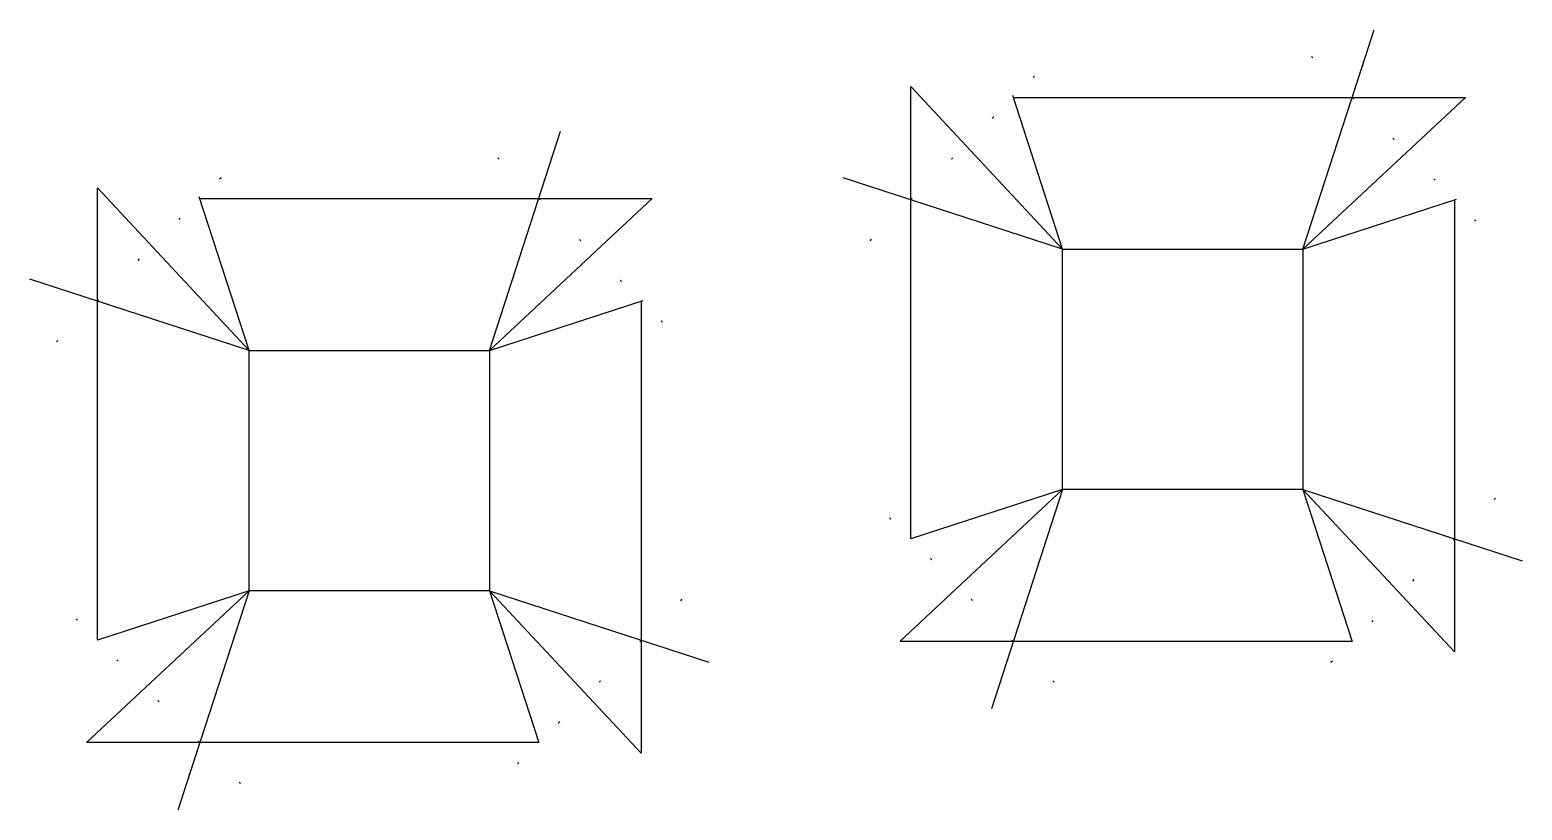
# Model space of a CAD drawing. Header units: millimetres. Extents: x 16.3 to 94, y 96.3 to 136.9.
import ezdxf

# ---------------------------------------------------------------- set-up
doc = ezdxf.new("R2010")
doc.units = ezdxf.units.MM
doc.linetypes.add('ACAD_ISO07W100', pattern=[3, 0.1, -2.9])
doc.linetypes.add('ACAD_ISO10W100', pattern=[18, 12, -2.95, 0.1, -2.95])
doc.layers.get('0').update_dxf_attribs({"lineweight": 25, "true_color": 0x000000})

msp = doc.modelspace()

# ---------------------------------------------------------------- linework, layer by layer
at = {"color": 1, "linetype": 'ACAD_ISO10W100', "true_color": 0xff0000}
for p, q in [((82.54, 125.506), (86.249, 136.919)), ((40.214, 120.241), (43.922, 131.653)), ((70.04, 125.506), (58.628, 129.214)), ((27.714, 120.241), (16.301, 123.949)), ((70.04, 113.006), (66.332, 101.593)), ((82.54, 113.006), (93.953, 109.298)), ((27.714, 107.741), (24.005, 96.328)), ((40.214, 107.741), (51.626, 104.033))]:
    msp.add_line(p, q, dxfattribs=at)
at = {"color": 5, "linetype": 'ACAD_ISO07W100', "true_color": 0x0000ff}
for p, q in [((60.019, 125.952), (69.595, 135.527)), ((82.986, 135.527), (92.562, 125.952)), ((17.692, 120.686), (27.268, 130.262)), ((40.659, 130.262), (50.235, 120.686)), ((69.595, 102.985), (60.019, 112.561)), ((92.562, 112.561), (82.986, 102.985)), ((27.268, 97.719), (17.692, 107.295)), ((50.235, 107.295), (40.659, 97.719))]:
    msp.add_line(p, q, dxfattribs=at)
at = {"color": 9, "true_color": 0xc0c0c0}
for p, q in [((62.14, 110.439), (62.14, 133.956)), ((70.04, 125.506), (62.151, 133.966)), ((70.04, 125.506), (67.443, 133.502)), ((67.474, 133.406), (91.014, 133.406)), ((82.54, 125.506), (91.012, 133.406)), ((19.814, 105.174), (19.814, 128.691)), ((27.714, 120.241), (19.824, 128.701)), ((27.714, 120.241), (25.116, 128.236)), ((25.147, 128.141), (48.687, 128.141)), ((40.214, 120.241), (48.685, 128.141)), ((82.54, 125.506), (90.536, 128.104)), ((90.44, 128.073), (90.44, 104.556)), ((70.04, 113.006), (70.04, 125.506)), ((70.04, 125.506), (82.54, 125.506)), ((82.54, 125.506), (82.54, 113.006)), ((40.214, 120.241), (48.209, 122.839)), ((48.114, 122.808), (48.114, 99.291)), ((27.714, 107.741), (27.714, 120.241)), ((27.714, 120.241), (40.214, 120.241)), ((40.214, 120.241), (40.214, 107.741)), ((70.04, 113.006), (61.58, 105.117)), ((70.04, 113.006), (62.14, 110.439)), ((82.54, 113.006), (70.04, 113.006)), ((82.54, 113.006), (85.107, 105.106)), ((82.54, 113.006), (90.44, 104.556)), ((27.714, 107.741), (19.254, 99.852)), ((27.714, 107.741), (19.814, 105.174)), ((40.214, 107.741), (27.714, 107.741)), ((40.214, 107.741), (42.781, 99.841)), ((40.214, 107.741), (48.114, 99.291)), ((85.107, 105.106), (61.59, 105.106)), ((42.781, 99.841), (19.264, 99.841))]:
    msp.add_line(p, q, dxfattribs=at)

doc.saveas('drawing.dxf')
